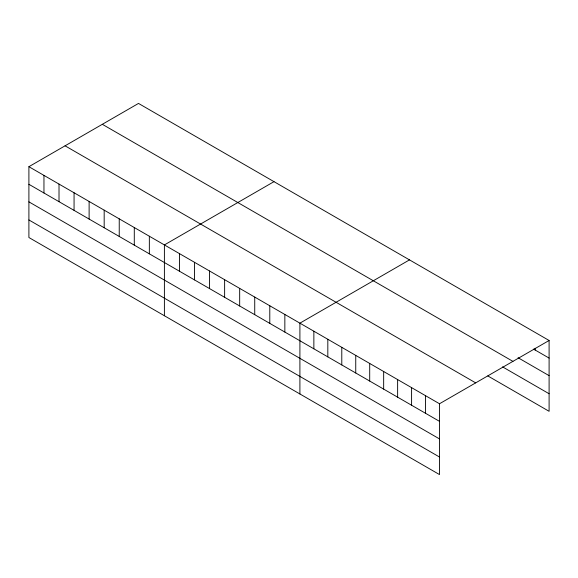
<?xml version="1.0" encoding="UTF-8"?>
<svg xmlns="http://www.w3.org/2000/svg" width="578" height="578" viewBox="0 0 578 578"><rect width="100%" height="100%" fill="white"/><g stroke="black" fill="none" stroke-linecap="round" stroke-linejoin="round"><path stroke-width="0.87" d="M439.504 438.919L439.504 403.755L28.9 166.695L28.9 237.515L439.504 474.574L439.504 438.919L28.9 201.859M487.825 375.931L549.1 411.305L549.1 340.485L138.496 103.426L28.9 166.695M273.994 181.651L164.398 244.928L164.398 315.747M409.491 259.883L299.903 323.16L299.903 393.979M439.504 403.755L549.1 340.485M533.588 349.126L549.1 358.085M518.076 357.731L549.1 375.649M102.328 124.306L512.932 361.366M502.564 366.871L549.1 393.741M65.068 145.815L475.672 382.874M28.9 184.295L439.504 421.355M28.9 219.951L439.504 457.017M535.141 348.267L535.141 350.022M425.545 395.699L425.545 413.299M411.587 387.636L411.587 405.236M397.628 379.58L397.628 397.173M383.662 371.517L383.662 389.117M369.703 363.461L369.703 381.054M355.745 355.398L355.745 372.998M341.786 347.335L341.786 364.935M327.82 339.279L327.82 356.879M313.861 331.216L313.861 348.816M284.846 314.468L284.846 332.061M269.789 305.769L269.789 323.369M254.732 297.078L254.732 314.678M239.675 288.386L239.675 305.986M224.625 279.694L224.625 297.294M209.568 271.003L209.568 288.603M194.511 262.311L194.511 279.911M179.455 253.619L179.455 271.219M149.348 236.236L149.348 253.836M134.291 227.544L134.291 245.137M119.234 218.852L119.234 236.445M104.177 210.161L104.177 227.754M89.12 201.462L89.12 219.062M74.063 192.77L74.063 210.37M59.014 184.079L59.014 201.679M43.957 175.387L43.957 192.987"/></g></svg>
